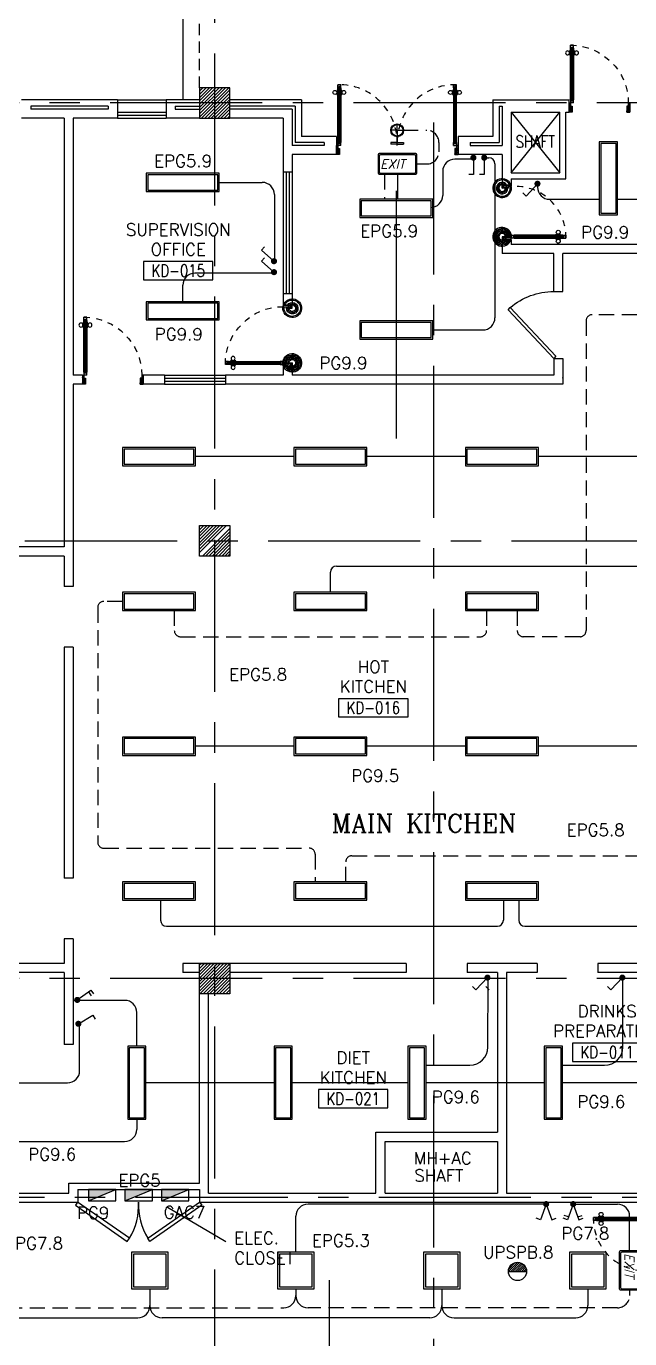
# Model space of a CAD drawing. Extents: x -0.4 to 93, y -13.2 to 77.1.
# Drawn here: x 52.37 to 62.29, y 44.25 to 65.83 of the extents above; entities that cross this region are included whole.
import ezdxf
from ezdxf.enums import TextEntityAlignment as Align

# ---------------------------------------------------------------- set-up
doc = ezdxf.new("R2010")
doc.units = 0
doc.header["$MEASUREMENT"] = 0
doc.header["$PDMODE"] = 3
doc.header["$PDSIZE"] = 0.1
for name, pattern in [('CENTERX2', [4, 2.5, -0.5, 0.5, -0.5]), ('HIDDEN', [0.375, 0.25, -0.125]), ('HIDDEN2', [0.1875, 0.125, -0.0625])]:
    doc.linetypes.add(name, pattern=pattern)
doc.layers.get('0').update_dxf_attribs({"linetype": 'CONTINUOUS'})
doc.layers.get('DEFPOINTS').update_dxf_attribs({"linetype": 'CONTINUOUS'})
for name, color, linetype in [('AX-DIM', 11, 'CONTINUOUS'), ('AXES', 11, 'CENTERX2'), ('BORDER', 11, 'CONTINUOUS'), ('CANOPY-LN', 11, 'CONTINUOUS'), ('COL', 11, 'CONTINUOUS'), ('DIM', 11, 'CONTINUOUS'), ('DOOR', 11, 'CONTINUOUS'), ('E-CLINE', 2, 'CONTINUOUS'), ('E-HLINE', 2, 'HIDDEN'), ('E-LITE', 4, 'CONTINUOUS'), ('E-PANELBX', 3, 'CONTINUOUS'), ('E-SWITCH', 4, 'CONTINUOUS'), ('E-TEXT', 4, 'CONTINUOUS'), ('E-TRXT', 4, 'CONTINUOUS'), ('EL-LITE', 4, 'CONTINUOUS'), ('FHC', 11, 'CONTINUOUS'), ('HAT', 11, 'CONTINUOUS'), ('INSUL', 11, 'CONTINUOUS'), ('RM-BOX', 11, 'CONTINUOUS'), ('RM-NAME', 11, 'CONTINUOUS'), ('RM-NO', 11, 'CONTINUOUS'), ('SHAFT', 11, 'CONTINUOUS'), ('WALL', 11, 'CONTINUOUS'), ('WIN', 11, 'CONTINUOUS')]:
    doc.layers.add(name, color=color, linetype=linetype)
doc.styles.add('ITALICC', font='italicc')
doc.styles.add('ROMANC', font='romanc', dxfattribs={"height": 0.1})
doc.styles.add('ROMANS', font='ROMANS.shx', dxfattribs={"width": 0.6})
doc.dimstyles.new('STANDARD in', dxfattribs={"dimtxt": 0.2, "dimasz": 0.1, "dimexe": 0.07, "dimexo": 0.05, "dimgap": 0.1, "dimtad": 1, "dimdec": 0, "dimlfac": 1000, "dimzin": 0, "dimdsep": 46, "dimtxsty": 'ROMANS', "dimblk": 'ARCHTICK', "dimcen": 0.05, "dimdle": 0.05, "dimclrd": 7, "dimclre": 7, "dimclrt": 2, "dimadec": 0, "dimazin": 0, "dimtfac": 1, "dimtdec": 0, "dimtmove": 2, "dimatfit": 3, "dimldrblk": 'ARCHTICK', "dimfxl": 0, "dimtolj": 1, "dimtzin": 0, "dimarcsym": 0})

# ---------------------------------------------------------------- blocks, each defined once
blk = doc.blocks.new('DOOR90')
at = {"layer": 'DOOR', "color": 7, "linetype": 'ByBlock'}
for p, q in [((-150, 0), (0, 0)), ((-150, 0), (-150, -25)), ((0, -50), (-114, 0)), ((0, -50), (-40, 0)), ((0, -50), (0, 0)), ((-1000, -25), (-1050, -25)), ((-1050, -75), (-1050, -25)), ((-1050, -25), (-1050, -75)), ((-1000, -75), (-1050, -75)), ((-1000, -42), (-1020, -42)), ((-1020, -42), (-1020, -58)), ((-1000, -58), (-1020, -58)), ((-1000, -25), (-1000, -42)), ((-1000, -58), (-1000, -75)), ((-878, -18), (-968, -18)), ((-968, -25), (-968, -18)), ((-968, -75), (-968, -82)), ((-878, -82), (-968, -82)), ((-955, -9), (-890, -9)), ((-955, -18), (-955, -9)), ((-955, -18), (-890, -18)), ((-955, -82), (-890, -82)), ((-955, -82), (-955, -91)), ((-955, -91), (-890, -91)), ((-890, -18), (-890, -9)), ((-890, -82), (-890, -91)), ((-878, -25), (-878, -18)), ((-878, -75), (-878, -82)), ((-200, -25), (-150, -25)), ((-200, -42), (-200, -25)), ((-180, -42), (-200, -42)), ((-200, -58), (-180, -58)), ((-200, -75), (-200, -58)), ((-150, -75), (-200, -75)), ((-180, -58), (-180, -42)), ((-150, -25), (-100, -25)), ((-150, -75), (-150, -25)), ((-100, -25), (-100, -50)), ((0, -50), (-100, -37)), ((-100, -50), (0, -50)), ((0, -850), (-114, -900)), ((-100, -875), (-100, -850)), ((0, -850), (-100, -863)), ((-100, -850), (0, -850)), ((0, -850), (-40, -900)), ((0, -850), (0, -900)), ((-150, -875), (-100, -875)), ((-150, -900), (-150, -875)), ((-150, -900), (0, -900)), ((0, -900), (-150, -900))]:
    blk.add_line(p, q, dxfattribs=at)
at = {"layer": 'DOOR', "linetype": 'ByBlock'}
for p, q in [((-200, -25), (-1000, -25)), ((-200, -42), (-1000, -42)), ((-200, -58), (-1000, -58)), ((-1000, -75), (-200, -75))]:
    blk.add_line(p, q, dxfattribs=at)
at = {"layer": 'DOOR', "color": 7, "linetype": 'ByBlock'}
for centre in [(-923, 24), (-923, -124)]:
    blk.add_circle(centre, 32.4, dxfattribs=at)
for centre, radius, start, end in [((0, -50), 154, 161.1053, 166.2858), ((0, -50), 94.4, 148.0182, 180), ((0, -50), 134, 158.1598, 169.28), ((0, -50), 114, 154.0838, 167.3774), ((0, -50), 74.4, 137.7764, 180), ((0, -50), 54.4, 113.2074, 180), ((0, -50), 34.4, 90, 180), ((0, -50), 14.4, 90, 180), ((0, -850), 94.4, 180, 211.9818), ((0, -850), 74.4, 180, 222.2236), ((0, -850), 54.4, 180, 246.7926), ((0, -850), 34.4, 180, 270), ((0, -850), 14.4, 180, 270), ((0, -850), 154, 193.7142, 198.8947), ((0, -850), 134, 190.72, 201.8402)]:
    blk.add_arc(centre, radius, start, end, dxfattribs=at)
at = {"layer": 'DOOR', "linetype": 'HIDDEN', "ltscale": 0.5}
blk.add_arc((-222, -50), 828, 178.2701, 275.003, dxfattribs=at)
blk = doc.blocks.new('RM1')
at = {"layer": 'RM-BOX'}
blk.add_lwpolyline([(570, -200), (-570, -200), (-570, -500), (570, -500)], close=True, dxfattribs=at)
at = {"layer": 'RM-NAME', "style": 'ROMANS'}
for tag, p in [('ROOMNAME1', (0, 324)), ('ROOMNAME2', (0, 0))]:
    blk.add_attdef(tag, text='', height=200, dxfattribs=at).set_placement(p, align=Align.MIDDLE)
at = {"layer": 'RM-NO', "style": 'ROMANS', "width": 0.8}
blk.add_attdef('ROOMNO', text='', height=200, dxfattribs=at).set_placement((0, -350), align=Align.MIDDLE)
blk = doc.blocks.new('COL50')
at = {"layer": 'COL'}
blk.add_lwpolyline([(-250, 250), (-250, -250), (250, -250), (250, 250)], close=True, dxfattribs=at)
blk = doc.blocks.new('*X131')
at = {"color": 0}
for p, q in [((227929, 55147), (228383, 55601)), ((227929, 55200), (228330, 55601)), ((227929, 55253), (228276, 55601)), ((227929, 55306), (228223, 55601)), ((227929, 55359), (228170, 55601)), ((227929, 55412), (228117, 55601)), ((227929, 55465), (228064, 55601)), ((227929, 55518), (228011, 55601)), ((227929, 55571), (227958, 55601)), ((227936, 55101), (228429, 55594)), ((227989, 55101), (228429, 55541)), ((228042, 55101), (228429, 55488)), ((228095, 55101), (228429, 55435)), ((228148, 55101), (228429, 55382)), ((228201, 55101), (228429, 55329)), ((228254, 55101), (228429, 55276)), ((228307, 55101), (228429, 55223)), ((228360, 55101), (228429, 55170)), ((228413, 55101), (228429, 55117))]:
    blk.add_line(p, q, dxfattribs=at)
blk = doc.blocks.new('*X130')
at = {"color": 0}
for p, q in [((227929, 62360), (228370, 62801)), ((227929, 62413), (228317, 62801)), ((227929, 62466), (228264, 62801)), ((227929, 62519), (228211, 62801)), ((227929, 62572), (228158, 62801)), ((227929, 62625), (228105, 62801)), ((227929, 62678), (228052, 62801)), ((227929, 62731), (227999, 62801)), ((227929, 62784), (227946, 62801)), ((227976, 62301), (228429, 62753)), ((228029, 62301), (228429, 62700)), ((228082, 62301), (228429, 62647)), ((228135, 62301), (228429, 62594)), ((228188, 62301), (228429, 62541)), ((228241, 62301), (228429, 62488)), ((228294, 62301), (228429, 62435)), ((228347, 62301), (228429, 62382)), ((228400, 62301), (228429, 62329))]:
    blk.add_line(p, q, dxfattribs=at)
blk = doc.blocks.new('*X129')
at = {"color": 0}
for p, q in [((227929, 69519), (228411, 70001)), ((227929, 69572), (228358, 70001)), ((227929, 69625), (228305, 70001)), ((227929, 69678), (228251, 70001)), ((227929, 69731), (228198, 70001)), ((227929, 69784), (228145, 70001)), ((227929, 69837), (228092, 70001)), ((227929, 69890), (228039, 70001)), ((227929, 69943), (227986, 70001)), ((227964, 69501), (228429, 69966)), ((228017, 69501), (228429, 69913)), ((228070, 69501), (228429, 69860)), ((228123, 69501), (228429, 69807)), ((228176, 69501), (228429, 69754)), ((228229, 69501), (228429, 69701)), ((228282, 69501), (228429, 69648)), ((228335, 69501), (228429, 69595)), ((228388, 69501), (228429, 69542))]:
    blk.add_line(p, q, dxfattribs=at)
blk = doc.blocks.new('A$C010A25D0')
at = {"layer": 'DOOR', "color": 0, "linetype": 'ByBlock'}
for p, q in [((0, 2031), (0, 1981)), ((0, 1981), (0, 2031)), ((50, 2031), (0, 2031)), ((50, 1981), (0, 1981)), ((30, 2014), (30, 1998)), ((50, 2014), (30, 2014)), ((50, 1998), (30, 1998)), ((50, 2031), (50, 2014)), ((50, 1998), (50, 1981)), ((83, 2031), (83, 2038)), ((173, 2038), (83, 2038)), ((83, 1981), (83, 1974)), ((173, 1974), (83, 1974)), ((95, 2038), (95, 2047)), ((95, 2047), (160, 2047)), ((95, 2038), (160, 2038)), ((95, 1974), (95, 1965)), ((95, 1974), (160, 1974)), ((95, 1965), (160, 1965)), ((160, 2038), (160, 2047)), ((160, 1974), (160, 1965)), ((173, 2031), (173, 2038)), ((173, 1981), (173, 1974)), ((950, 2014), (950, 2031)), ((950, 2031), (1000, 2031)), ((970, 2014), (950, 2014)), ((950, 1981), (950, 1998)), ((950, 1998), (970, 1998)), ((1000, 1981), (950, 1981)), ((970, 1998), (970, 2014)), ((1000, 2056), (1000, 2031)), ((1000, 2056), (1150, 2056)), ((1000, 1981), (1000, 2031)), ((1000, 2031), (1050, 2031)), ((1050, 2031), (1050, 2006)), ((1050, 2006), (1150, 2006)), ((1150, 2006), (1150, 2056)), ((50, 131), (0, 131)), ((0, 131), (0, 81)), ((0, 81), (0, 131)), ((50, 81), (0, 81)), ((50, 114), (30, 114)), ((30, 98), (30, 114)), ((50, 98), (30, 98)), ((50, 114), (50, 131)), ((50, 81), (50, 98)), ((173, 138), (83, 138)), ((83, 131), (83, 138)), ((83, 81), (83, 74)), ((173, 74), (83, 74)), ((95, 147), (160, 147)), ((95, 138), (95, 147)), ((95, 138), (160, 138)), ((95, 74), (160, 74)), ((95, 74), (95, 65)), ((95, 65), (160, 65)), ((160, 138), (160, 147)), ((160, 74), (160, 65)), ((173, 131), (173, 138)), ((173, 81), (173, 74)), ((1000, 131), (950, 131)), ((950, 131), (950, 114)), ((950, 114), (970, 114)), ((970, 98), (950, 98)), ((950, 98), (950, 81)), ((950, 81), (1000, 81)), ((970, 114), (970, 98)), ((1000, 131), (1000, 81)), ((1000, 56), (1000, 81)), ((1000, 81), (1050, 81)), ((1000, 56), (1150, 56)), ((1050, 81), (1050, 106)), ((1050, 106), (1150, 106)), ((1150, 106), (1150, 56))]:
    blk.add_line(p, q, dxfattribs=at)
at = {"layer": 'DOOR', "linetype": 'ByBlock'}
for p, q in [((950, 2031), (50, 2031)), ((950, 2014), (50, 2014)), ((950, 1998), (50, 1998)), ((50, 1981), (950, 1981)), ((50, 131), (950, 131)), ((950, 114), (50, 114)), ((950, 98), (50, 98)), ((950, 81), (50, 81)), ((1150, 56), (1000, 56))]:
    blk.add_line(p, q, dxfattribs=at)
at = {"layer": 'DOOR', "color": 9, "linetype": 'ByBlock'}
for p, q in [((1150, 2006), (1037, 2056)), ((1150, 2006), (1050, 2019)), ((1150, 2006), (1110, 2056)), ((1150, 106), (1037, 56)), ((1150, 106), (1050, 93)), ((1150, 106), (1110, 56))]:
    blk.add_line(p, q, dxfattribs=at)
at = {"layer": 'DOOR', "color": 0, "linetype": 'ByBlock'}
for centre in [(128, 2079), (128, 1932), (128, 179), (128, 32)]:
    blk.add_circle(centre, 32.4, dxfattribs=at)
at = {"layer": 'DOOR', "linetype": 'HIDDEN', "ltscale": 0.5}
for centre, start, end in [((951, 2006), 178.494, 272.9568), ((951, 106), 87.0432, 181.506)]:
    blk.add_arc(centre, 951, start, end, dxfattribs=at)
at = {"layer": 'DOOR', "color": 9, "linetype": 'ByBlock'}
for centre, radius, start, end in [((1150, 2006), 154, 161.1053, 166.2858), ((1150, 2006), 134, 158.1598, 169.28), ((1150, 2006), 114, 154.0838, 167.3774), ((1150, 2006), 94.4, 148.0182, 180), ((1150, 2006), 74.4, 137.7764, 180), ((1150, 2006), 54.4, 113.2074, 180), ((1150, 2006), 34.4, 90, 180), ((1150, 2006), 14.4, 90, 180), ((1150, 106), 154, 193.7142, 198.8947), ((1150, 106), 134, 190.72, 201.8402), ((1150, 106), 114, 192.6226, 205.9162), ((1150, 106), 94.4, 180, 211.9818), ((1150, 106), 74.4, 180, 222.2236), ((1150, 106), 54.4, 180, 246.7926), ((1150, 106), 34.4, 180, 270), ((1150, 106), 14.4, 180, 270)]:
    blk.add_arc(centre, radius, start, end, dxfattribs=at)
at = {"layer": 'WALL'}
blk.add_line((1000, 56), (1150, 56), dxfattribs=at)
blk = doc.blocks.new('_ARCHTICK')
at = {"color": 0, "linetype": 'ByBlock', "const_width": 0.15}
blk.add_lwpolyline([(-0.5, -0.5), (0.5, 0.5)], dxfattribs=at)
blk = doc.blocks.new('*D186')
at = {"layer": 'AX-DIM', "color": 7, "lineweight": -2}
for p, q in [((6.23, 73.473), (6.23, 76.025)), ((80.92, 63.827), (80.92, 76.025)), ((6.18, 75.955), (80.97, 75.955))]:
    blk.add_line(p, q, dxfattribs=at)
at = {"layer": 'DEFPOINTS', "color": 0}
for p in [(80.92, 75.955), (6.23, 73.423), (80.92, 63.777)]:
    blk.add_point(p, dxfattribs=at)
at = {"layer": 'AX-DIM', "color": 7, "lineweight": -2, "xscale": 0.1, "yscale": 0.1, "zscale": 0.1, "rotation": 180}
blk.add_blockref('_ARCHTICK', (6.23, 75.955), dxfattribs=at)
at = {"layer": 'AX-DIM', "color": 7, "lineweight": -2, "xscale": 0.1, "yscale": 0.1, "zscale": 0.1}
blk.add_blockref('_ARCHTICK', (80.92, 75.955), dxfattribs=at)
at = {"layer": 'AX-DIM', "color": 2, "insert": (43.575, 76.155), "char_height": 0.2, "attachment_point": 5, "style": 'ROMANS'}
blk.add_mtext('\\A1;74690', dxfattribs=at)
blk = doc.blocks.new('DOOR1000')
at = {"layer": 'DOOR', "color": 7, "linetype": 'ByBlock'}
for p, q in [((-150, 0), (0, 0)), ((-150, 0), (-150, -25)), ((0, -50), (-114, 0)), ((0, -50), (-40, 0)), ((0, -50), (0, 0)), ((-1100, -25), (-1100, -75)), ((-1100, -75), (-1100, -25)), ((-1050, -25), (-1100, -25)), ((-1050, -75), (-1100, -75)), ((-1070, -42), (-1070, -58)), ((-1050, -42), (-1070, -42)), ((-1050, -58), (-1070, -58)), ((-1050, -25), (-1050, -42)), ((-1050, -58), (-1050, -75)), ((-1018, -25), (-1018, -18)), ((-928, -18), (-1018, -18)), ((-1018, -75), (-1018, -82)), ((-928, -82), (-1018, -82)), ((-1005, -18), (-1005, -9)), ((-1005, -9), (-940, -9)), ((-1005, -18), (-940, -18)), ((-1005, -82), (-1005, -91)), ((-1005, -82), (-940, -82)), ((-1005, -91), (-940, -91)), ((-940, -18), (-940, -9)), ((-940, -82), (-940, -91)), ((-928, -25), (-928, -18)), ((-928, -75), (-928, -82)), ((-200, -25), (-150, -25)), ((-200, -42), (-200, -25)), ((-180, -42), (-200, -42)), ((-200, -58), (-180, -58)), ((-200, -75), (-200, -58)), ((-150, -75), (-200, -75)), ((-180, -58), (-180, -42)), ((-150, -25), (-100, -25)), ((-150, -75), (-150, -25)), ((-100, -25), (-100, -50)), ((0, -50), (-100, -37)), ((-100, -50), (0, -50)), ((-150, -975), (-100, -975)), ((-150, -1000), (-150, -975)), ((-150, -1000), (0, -1000)), ((0, -1000), (-150, -1000)), ((0, -950), (-114, -1000)), ((-100, -975), (-100, -950)), ((0, -950), (-100, -963)), ((-100, -950), (0, -950)), ((0, -950), (-40, -1000)), ((0, -950), (0, -1000))]:
    blk.add_line(p, q, dxfattribs=at)
at = {"layer": 'DOOR', "linetype": 'ByBlock'}
for p, q in [((-200, -25), (-1050, -25)), ((-200, -42), (-1050, -42)), ((-200, -58), (-1050, -58)), ((-1050, -75), (-200, -75))]:
    blk.add_line(p, q, dxfattribs=at)
at = {"layer": 'DOOR', "color": 7, "linetype": 'ByBlock'}
for centre in [(-973, 24), (-973, -124)]:
    blk.add_circle(centre, 32.4, dxfattribs=at)
for centre, radius, start, end in [((0, -50), 154, 161.1053, 166.2858), ((0, -50), 94.4, 148.0182, 180), ((0, -50), 134, 158.1598, 169.28), ((0, -50), 114, 154.0838, 167.3774), ((0, -50), 74.4, 137.7764, 180), ((0, -50), 54.4, 113.2074, 180), ((0, -50), 34.4, 90, 180), ((0, -50), 14.4, 90, 180), ((0, -950), 154, 193.7142, 198.8947), ((0, -950), 134, 190.72, 201.8402), ((0, -950), 94.4, 180, 211.9818), ((0, -950), 74.4, 180, 222.2236), ((0, -950), 54.4, 180, 246.7926), ((0, -950), 34.4, 180, 270), ((0, -950), 14.4, 180, 270)]:
    blk.add_arc(centre, radius, start, end, dxfattribs=at)
at = {"layer": 'DOOR', "linetype": 'HIDDEN', "ltscale": 0.5}
blk.add_arc((-150, -25), 950, 180, 270, dxfattribs=at)
blk = doc.blocks.new('fe-door')
at = {"layer": 'DOOR', "color": 0, "linetype": 'ByBlock'}
for p, q in [((-900, 1775), (-900, 1725)), ((-900, 1725), (-900, 1775)), ((-850, 1775), (-900, 1775)), ((-870, 1758), (-870, 1742)), ((-850, 1758), (-870, 1758)), ((-850, 1742), (-870, 1742)), ((-850, 1775), (-850, 1758)), ((-850, 1742), (-850, 1725)), ((-818, 1775), (-818, 1782)), ((-728, 1782), (-818, 1782)), ((-805, 1782), (-805, 1791)), ((-805, 1791), (-740, 1791)), ((-805, 1782), (-740, 1782)), ((-740, 1782), (-740, 1791)), ((-728, 1775), (-728, 1782)), ((-50, 1758), (-50, 1775)), ((-50, 1775), (0, 1775)), ((-30, 1758), (-50, 1758)), ((-50, 1725), (-50, 1742)), ((-50, 1742), (-30, 1742)), ((-30, 1742), (-30, 1758)), ((150, 1800), (0, 1800)), ((0, 1800), (0, 1775)), ((0, 1725), (0, 1775)), ((0, 1775), (150, 1775)), ((150, 1775), (150, 1800)), ((-850, 1725), (-900, 1725)), ((-818, 1725), (-818, 1718)), ((-728, 1718), (-818, 1718)), ((-805, 1718), (-805, 1709)), ((-805, 1718), (-740, 1718)), ((-805, 1709), (-740, 1709)), ((-740, 1718), (-740, 1709)), ((-728, 1725), (-728, 1718)), ((0, 1725), (-50, 1725)), ((0, 75), (0, 25)), ((0, 75), (50, 75)), ((0, 0), (0, 25)), ((0, 25), (50, 25)), ((150, 25), (0, 25)), ((0, 0), (150, 0)), ((30, 58), (30, 42)), ((50, 58), (30, 58)), ((30, 42), (50, 42)), ((50, 75), (50, 58)), ((50, 42), (50, 25)), ((150, 25), (150, 0)), ((850, 58), (850, 75)), ((850, 75), (900, 75)), ((850, 58), (870, 58)), ((850, 25), (850, 42)), ((850, 42), (870, 42)), ((850, 25), (900, 25)), ((870, 42), (870, 58)), ((900, 25), (900, 75)), ((900, 75), (900, 25))]:
    blk.add_line(p, q, dxfattribs=at)
at = {"layer": 'DOOR', "linetype": 'ByBlock'}
for p, q in [((-50, 1775), (-850, 1775)), ((-50, 1758), (-850, 1758)), ((-50, 1742), (-850, 1742)), ((-850, 1725), (-50, 1725)), ((850, 75), (50, 75)), ((50, 58), (850, 58)), ((50, 42), (850, 42)), ((50, 25), (850, 25))]:
    blk.add_line(p, q, dxfattribs=at)
at = {"layer": 'DOOR', "color": 0, "linetype": 'ByBlock'}
for centre in [(-773, 1824), (-773, 1676)]:
    blk.add_circle(centre, 32.4, dxfattribs=at)
at = {"layer": 'DOOR', "linetype": 'HIDDEN', "ltscale": 0.5}
for centre, start, end in [((-49, 1750), 178.3174, 273.2965), ((49, 50), 358.3174, 93.2965)]:
    blk.add_arc(centre, 851, start, end, dxfattribs=at)
at = {"layer": 'WALL'}
for p, q in [((0, 1800), (150, 1800)), ((0, 0), (150, 0))]:
    blk.add_line(p, q, dxfattribs=at)
at = {"layer": 'WALL', "linetype": 'ByBlock'}
blk.add_line((0, 1800), (150, 1800), dxfattribs=at)
blk = doc.blocks.new('1G1W')
for p, q in [((0, 0), (0.55, 0)), ((0.55, 0), (0.55, -0.15))]:
    blk.add_line(p, q)
at = {"const_width": 0.1}
blk.add_lwpolyline([(-0.05, 0, 1), (0.05, 0, 1)], format="xyb", close=True, dxfattribs=at)
blk = doc.blocks.new('EXIT')
at = {"layer": 'E-LITE', "color": 4}
for p, q in [((-0.32, 0.15), (-0.32, -0.15)), ((0.3, 0.17), (-0.3, 0.17)), ((0.32, -0.15), (0.32, 0.15)), ((-0.3, -0.17), (0.3, -0.17))]:
    blk.add_line(p, q, dxfattribs=at)
at = {"layer": 'E-LITE', "color": 8}
for p, q in [((-0.3, 0.13), (-0.3, -0.13)), ((0.28, 0.15), (-0.28, 0.15)), ((0.3, -0.13), (0.3, 0.13)), ((-0.28, -0.15), (0.28, -0.15))]:
    blk.add_line(p, q, dxfattribs=at)
at = {"layer": 'E-LITE', "color": 4}
for centre, start, end in [((-0.3, 0.15), 90, 180), ((0.3, 0.15), 360, 90), ((-0.3, -0.15), 180, 270), ((0.3, -0.15), 270, 0)]:
    blk.add_arc(centre, 0.02, start, end, dxfattribs=at)
at = {"layer": 'E-LITE', "color": 8}
for centre, start, end in [((-0.28, 0.13), 90, 180), ((0.28, 0.13), 0, 90), ((-0.28, -0.13), 180, 270), ((0.28, -0.13), 270, 0)]:
    blk.add_arc(centre, 0.02, start, end, dxfattribs=at)
at = {"layer": 'E-LITE', "color": 5, "style": 'ITALICC'}
blk.add_text('EXIT', height=0.15, dxfattribs=at).set_placement((-0.284, -0.078))
blk = doc.blocks.new('L24')
at = {"color": 4}
blk.add_lwpolyline([(-0.6, 0.15), (-0.6, -0.15), (0.6, -0.15), (0.6, 0.15)], close=True, dxfattribs=at)
at = {"layer": 'E-LITE', "color": 8}
blk.add_lwpolyline([(-0.575, 0.125), (-0.575, -0.125), (0.575, -0.125), (0.575, 0.125)], close=True, dxfattribs=at)
blk = doc.blocks.new('L42')
at = {"layer": 'E-LITE'}
for p, q in [((0.3, 0.3), (-0.3, 0.3)), ((-0.3, 0.3), (-0.3, -0.3)), ((0.3, -0.3), (0.3, 0.3)), ((-0.3, -0.3), (0.3, -0.3))]:
    blk.add_line(p, q, dxfattribs=at)
at = {"layer": 'E-LITE', "color": 8}
blk.add_lwpolyline([(-0.27, 0.27), (-0.27, -0.27), (0.27, -0.27), (0.27, 0.27)], close=True, dxfattribs=at)
blk = doc.blocks.new('GLOP')
at = {"layer": 'E-LITE', "color": 8}
for q in [(-187, 0), (0, 187), (187, 0), (0, -187)]:
    blk.add_line((0, 0), q, dxfattribs=at)
at = {"layer": 'E-LITE'}
blk.add_circle((0, 0), 212, dxfattribs=at)
at = {"layer": 'E-LITE', "color": 8}
blk.add_circle((0, 0), 187, dxfattribs=at)
blk = doc.blocks.new('DEC')
at = {"layer": 'E-CLINE', "color": 8}
for p, q in [((-25, 102), (0, 102)), ((-25, -102), (0, -102))]:
    blk.add_line(p, q, dxfattribs=at)
at = {"layer": 'E-LITE', "color": 8}
for q in [(-25, 102), (-25, -102)]:
    blk.add_line((-25, 0), q, dxfattribs=at)
at = {"layer": 'E-LITE'}
for p, q in [((0, 0), (0, 102)), ((0, 0), (0, -102)), ((-120, -3), (-25, -1))]:
    blk.add_line(p, q, dxfattribs=at)
at = {"layer": 'E-LITE', "xscale": 0.5, "yscale": 0.5, "zscale": 0.5}
blk.add_blockref('GLOP', (-225, 0), dxfattribs=at)
blk = doc.blocks.new('1G2W')
for p, q in [((0, 0), (0.517, 0.188)), ((0, 0), (0.517, -0.188)), ((0.517, 0.188), (0.466, 0.329)), ((0.517, -0.188), (0.466, -0.329))]:
    blk.add_line(p, q)
at = {"const_width": 0.1}
blk.add_lwpolyline([(-0.05, 0, 1), (0.05, 0, 1)], format="xyb", close=True, dxfattribs=at)
blk = doc.blocks.new('2G2W')
for p, q in [((0, 0), (0.517, 0.188)), ((0, 0), (0.517, -0.188)), ((0.423, 0.154), (0.372, 0.295)), ((0.517, 0.188), (0.466, 0.329)), ((0.423, -0.154), (0.372, -0.295)), ((0.517, -0.188), (0.466, -0.329))]:
    blk.add_line(p, q)
at = {"const_width": 0.1}
blk.add_lwpolyline([(-0.05, 0, 1), (0.05, 0, 1)], format="xyb", close=True, dxfattribs=at)
blk = doc.blocks.new('E-PBX')
at = {"layer": 'E-PANELBX'}
h = blk.add_hatch(color=256, dxfattribs=at)
h.paths.add_polyline_path([(34, 190), (-225, 190), (34, 81)])
h.paths.add_polyline_path([(225, 190), (34, 190), (34, 81), (225, 0)])
blk.add_line((225, 0), (-225, 190), dxfattribs=at)
blk.add_lwpolyline([(-225, 190), (225, 190), (225, 0), (-225, 0)], close=True, dxfattribs=at)
blk = doc.blocks.new('2G1W')
for p, q in [((0, 0), (0.55, 0)), ((0.45, 0), (0.45, -0.15)), ((0.55, 0), (0.55, -0.15))]:
    blk.add_line(p, q)
at = {"const_width": 0.1}
blk.add_lwpolyline([(-0.05, 0, 1), (0.05, 0, 1)], format="xyb", close=True, dxfattribs=at)
blk = doc.blocks.new('EL')
at = {"layer": 'EL-LITE'}
h = blk.add_hatch(dxfattribs=at)
h.set_pattern_fill('ANSI31', color=4, scale=0.2, style=0)
h.set_pattern_definition([(45, (587.071197, 567.777136), (-0.0176776695, 0.0176776695), [])])
h.paths.add_polyline_path([(0.15, 0, 1), (-0.15, 0)])
at = {"layer": 'EL-LITE', "color": 4}
blk.add_line((-0.15, 0), (0.15, 0), dxfattribs=at)
blk.add_circle((0, 0), 0.15, dxfattribs=at)

msp = doc.modelspace()

# ---------------------------------------------------------------- linework, layer by layer
at = {"layer": 'AXES'}
for p, q in [((55.4695, -1.1143), (55.4695, 76.4248)), ((92.2523, 64.57), (22.4295, 64.57)), ((59.0695, 5.75), (59.0695, 64.57)), ((0.35, 57.37), (92.2481, 57.37)), ((92.2523, 50.17), (22.4295, 50.17)), ((80.6695, 46.57), (22.4295, 46.57))]:
    msp.add_line(p, q, dxfattribs=at)
at = {"layer": 'BORDER'}
msp.add_line((54.9445, 75.77), (54.9445, 64.62), dxfattribs=at)
at = {"layer": 'CANOPY-LN', "linetype": 'HIDDEN2', "ltscale": 1.5}
msp.add_line((55.2195, 64.82), (55.2195, 66.97), dxfattribs=at)
at = {"layer": 'COL'}
msp.add_lwpolyline([(55.7195, 64.32), (55.7195, 64.82), (55.2195, 64.82), (55.2195, 64.32)], close=True, dxfattribs=at)
at = {"layer": 'DOOR'}
msp.add_lwpolyline([(60.3275, 61.2042, -0.1793956), (61.0445, 61.47)], format="xyb", dxfattribs=at)
msp.add_lwpolyline([(60.2921, 61.1688), (60.3275, 61.2042), (61.0799, 60.4054), (61.0445, 60.37), (60.2921, 61.1688)], close=True, dxfattribs=at)
at = {"layer": 'E-CLINE', "color": 4}
for p, q in [((55.5445, 63.2637), (56.2509, 63.2637)), ((56.4509, 63.0637), (56.4509, 61.9682)), ((56.4509, 61.7714), (55.1445, 61.7714)), ((54.9445, 61.3012), (54.9445, 61.5714)), ((56.7727, 58.7544), (55.1539, 58.7544)), ((59.5914, 58.7544), (57.9477, 58.7544)), ((62.4102, 58.7544), (60.7914, 58.7544)), ((57.3727, 56.5231), (57.3727, 56.853)), ((57.4727, 56.953), (62.9102, 56.953)), ((56.7727, 53.9919), (55.1539, 53.9919)), ((59.5914, 53.9919), (57.9477, 53.9919)), ((62.4102, 53.9919), (60.7914, 53.9919)), ((54.5789, 51.4606), (54.5789, 51.1307)), ((60.2164, 51.4606), (60.2164, 51.1307)), ((60.4686, 51.4606), (60.4686, 51.1307)), ((54.6789, 51.0307), (60.1164, 51.0307)), ((60.5686, 51.0307), (63.8445, 51.0307)), ((59.9617, 49.0452), (59.963, 50.17)), ((62.1794, 49.0452), (62.1808, 50.17)), ((53.9891, 49.8131), (53.1445, 49.8131)), ((54.1891, 49.0575), (54.1891, 49.6131)), ((53.2488, 48.6575), (53.2488, 49.4215)), ((58.9452, 48.7455), (59.6617, 48.7455)), ((61.163, 48.7455), (61.8794, 48.7455)), ((51.7585, 48.4575), (53.0488, 48.4575)), ((56.4452, 48.4575), (54.3391, 48.4575)), ((58.6452, 48.4575), (56.7452, 48.4575)), ((60.888, 48.4575), (58.9452, 48.4575)), ((62.888, 48.4575), (61.188, 48.4575)), ((54.1891, 47.8575), (54.1891, 47.692)), ((49.5228, 47.492), (53.9891, 47.492)), ((60.9435, 46.4627), (57.0043, 46.4627)), ((61.3881, 46.4627), (62.0913, 46.4627)), ((56.8043, 45.67), (56.8043, 46.2627)), ((62.2913, 45.692), (62.2913, 46.2627)), ((54.4043, 45.07), (54.4043, 44.7935)), ((56.8043, 45.07), (56.8043, 44.9583)), ((59.2043, 45.07), (59.2043, 44.7935)), ((61.6043, 45.07), (61.6043, 44.7935)), ((52.2043, 44.5935), (54.2043, 44.5935)), ((59.0043, 44.5935), (54.6043, 44.5935)), ((59.4043, 44.5935), (61.4043, 44.5935))]:
    msp.add_line(p, q, dxfattribs=at)
at = {"layer": 'E-CLINE'}
msp.add_line((60.7762, 63.242), (60.7762, 63.1857), dxfattribs=at)
at = {"layer": 'E-CLINE', "color": 4}
for centre, radius, start, end in [((56.2509, 63.0637), 0.2, 0, 90), ((55.1445, 61.5714), 0.2, 90, 180), ((57.4727, 56.853), 0.1, 90, 180), ((54.6789, 51.1307), 0.1, 180, 270), ((60.1164, 51.1307), 0.1, 270, 0), ((60.5686, 51.1307), 0.1, 180, 270), ((53.9891, 49.6131), 0.2, 0, 90), ((59.6617, 49.0455), 0.3, 270, 359.93204), ((61.8794, 49.0455), 0.3, 270, 359.93204), ((53.0488, 48.6575), 0.2, 270, 0), ((53.9891, 47.692), 0.2, 270, 0), ((57.0043, 46.2627), 0.2, 90, 180), ((62.0913, 46.2627), 0.2, 0, 90), ((56.6043, 44.9583), 0.2, 270, 0), ((57.0043, 44.9583), 0.2, 180, 270), ((54.2043, 44.7935), 0.2, 270, 0), ((54.6043, 44.7935), 0.2, 180, 270), ((59.0043, 44.7935), 0.2, 270, 0), ((59.4043, 44.7935), 0.2, 180, 270), ((61.4043, 44.7935), 0.2, 270, 0)]:
    msp.add_arc(centre, radius, start, end, dxfattribs=at)
at = {"layer": 'E-HLINE', "color": 4}
for p, q in [((58.563, 64.1204), (58.9563, 64.1204)), ((59.1563, 63.9204), (59.1563, 63.7677)), ((58.7945, 63.5677), (58.9563, 63.5677)), ((58.2634, 63.3977), (58.2634, 62.9868)), ((62.4102, 61.0881), (61.6758, 61.0881)), ((61.5758, 60.9881), (61.5758, 55.8932)), ((53.9539, 56.3731), (53.6458, 56.3731)), ((53.5458, 56.2731), (53.5458, 52.4155)), ((54.8055, 56.2231), (54.8055, 55.8932)), ((59.9398, 56.2231), (59.9398, 55.8932)), ((60.443, 56.2231), (60.443, 55.8932)), ((54.9055, 55.7932), (59.8398, 55.7932)), ((61.4758, 55.7932), (60.543, 55.7932)), ((53.6458, 52.3155), (57.0205, 52.3155)), ((57.1205, 52.2155), (57.1205, 51.7606)), ((57.6243, 51.7606), (57.6243, 52.0905)), ((57.7243, 52.1905), (62.6586, 52.1905)), ((62.2913, 45.07), (62.2913, 44.9583)), ((49.8043, 44.7583), (56.6043, 44.7583)), ((62.0913, 44.7583), (57.0043, 44.7583))]:
    msp.add_line(p, q, dxfattribs=at)
for centre, radius, start, end in [((58.9563, 63.9204), 0.2, 0, 90), ((58.9563, 63.7677), 0.2, 270, 0), ((61.6758, 60.9881), 0.1, 90, 180), ((53.6458, 56.2731), 0.1, 90, 180), ((54.9055, 55.8932), 0.1, 180, 270), ((59.8398, 55.8932), 0.1, 270, 0), ((60.543, 55.8932), 0.1, 180, 270), ((61.4758, 55.8932), 0.1, 270, 0), ((53.6458, 52.4155), 0.1, 180, 270), ((57.0205, 52.2155), 0.1, 0, 90), ((57.7243, 52.0905), 0.1, 90, 180), ((62.0913, 44.9583), 0.2, 270, 0)]:
    msp.add_arc(centre, radius, start, end, dxfattribs=at)
at = {"layer": 'E-SWITCH', "color": 4}
for p, q in [((59.9253, 63.6704), (59.9766, 63.6704)), ((59.7228, 63.6454), (59.4183, 63.6454)), ((60.0766, 63.5704), (60.0766, 61.0368)), ((58.4745, 63.3977), (58.4745, 62.9868)), ((59.2183, 63.4454), (59.2183, 63.0505)), ((60.9762, 62.9857), (61.7927, 62.9857)), ((62.0927, 62.9857), (66.5742, 62.9857)), ((59.0533, 60.8368), (59.8766, 60.8368)), ((59.9536, 50.1873), (59.7638, 49.9882)), ((62.1713, 50.1873), (61.9815, 49.9882)), ((59.7638, 49.9882), (59.7095, 50.04)), ((59.9815, 49.9882), (59.9273, 50.04)), ((61.9815, 49.9882), (61.9273, 50.04))]:
    msp.add_line(p, q, dxfattribs=at)
at = {"layer": 'E-SWITCH', "color": 4, "const_width": 0.05}
for points in [[(59.9709, 50.2053, 1), (59.9363, 50.1692, 1)], [(62.1886, 50.2053, 1), (62.1541, 50.1692, 1)]]:
    msp.add_lwpolyline(points, format="xyb", close=True, dxfattribs=at)
at = {"layer": 'E-SWITCH', "color": 4}
for centre, radius, start, end in [((59.9766, 63.5704), 0.1, 0, 90), ((59.4183, 63.4454), 0.2, 90, 180), ((59.0183, 63.0505), 0.2, 270, 0), ((60.9762, 63.1857), 0.2, 180, 270), ((59.8766, 61.0368), 0.2, 270, 0)]:
    msp.add_arc(centre, radius, start, end, dxfattribs=at)
at = {"layer": 'FHC'}
msp.add_line((61.1945, 60.045), (61.1945, 60.055), dxfattribs=at)
at = {"layer": 'HAT'}
msp.add_line((54.6959, 46.41), (55.6542, 45.847), dxfattribs=at)
at = {"layer": 'INSUL'}
for p, q in [((53.7195, 64.52), (52.4445, 64.52)), ((52.4445, 64.52), (52.4445, 64.47)), ((53.7195, 64.47), (52.4445, 64.47)), ((53.7195, 64.52), (53.7195, 64.47)), ((54.8195, 64.52), (55.2195, 64.52)), ((54.8195, 64.52), (54.8195, 64.47)), ((54.8195, 64.47), (55.2195, 64.47)), ((56.7945, 64.52), (55.7195, 64.52)), ((56.7445, 64.47), (55.7195, 64.47)), ((56.7445, 64.47), (56.7445, 63.87)), ((56.7945, 64.52), (56.7945, 63.92)), ((60.1445, 64.52), (60.1445, 63.92)), ((60.1445, 64.52), (60.1945, 64.52)), ((60.1945, 64.52), (60.1945, 63.87)), ((57.2695, 63.92), (56.7945, 63.92)), ((57.2695, 63.92), (57.2695, 63.87)), ((59.6695, 63.92), (59.6695, 63.87)), ((59.6695, 63.92), (60.1445, 63.92)), ((57.2695, 63.87), (56.7445, 63.87)), ((59.6695, 63.87), (60.1945, 63.87))]:
    msp.add_line(p, q, dxfattribs=at)
at = {"layer": 'SHAFT', "color": 251, "linetype": 'ByBlock'}
for p, q in [((60.3445, 63.42), (61.1445, 64.42)), ((60.3445, 64.42), (61.1445, 63.42))]:
    msp.add_line(p, q, dxfattribs=at)
at = {"layer": 'WALL'}
for p, q in [((53.8695, 64.62), (52.2945, 64.62)), ((53.8695, 64.62), (53.8695, 64.32)), ((54.6695, 64.62), (54.6695, 64.32)), ((55.2195, 64.62), (54.6695, 64.62)), ((56.8945, 64.62), (55.7195, 64.62)), ((56.8945, 64.62), (56.8945, 64.02)), ((60.0445, 64.62), (60.3445, 64.62)), ((60.0445, 64.62), (60.0445, 64.02)), ((60.3445, 64.62), (61.2945, 64.62)), ((61.2945, 64.42), (61.2945, 64.62)), ((52.9945, 64.32), (52.2945, 64.32)), ((52.9945, 64.32), (52.9945, 57.27)), ((53.1445, 64.32), (53.1445, 60.095)), ((53.8695, 64.32), (53.1445, 64.32)), ((55.2195, 64.32), (54.6695, 64.32)), ((56.5945, 64.32), (55.7195, 64.32)), ((56.5945, 64.32), (56.5945, 63.4382)), ((60.3445, 64.42), (60.3445, 63.42)), ((60.3445, 64.42), (61.1445, 64.42)), ((61.1445, 63.42), (61.1445, 64.42)), ((61.2445, 63.32), (61.2445, 64.42)), ((61.2445, 64.42), (61.2945, 64.42)), ((57.4695, 64.02), (56.8945, 64.02)), ((57.4695, 64.02), (57.4695, 63.72)), ((59.4695, 64.02), (59.4695, 63.72)), ((60.0445, 64.02), (59.4695, 64.02)), ((57.4695, 63.72), (56.7445, 63.72)), ((56.7445, 63.72), (56.7445, 63.4382)), ((60.1945, 63.72), (59.4695, 63.72)), ((60.1945, 63.72), (60.1945, 63.22)), ((56.7445, 63.433), (56.5945, 63.433)), ((60.3445, 63.42), (61.1445, 63.42)), ((60.3445, 63.42), (61.1445, 63.42)), ((60.3445, 63.32), (61.2445, 63.32)), ((60.3445, 63.32), (60.3445, 63.22)), ((58.4533, 63.1273), (58.4533, 59.0509)), ((60.1945, 63.22), (60.1945, 63.22)), ((60.3445, 63.22), (60.1945, 63.22)), ((60.1945, 62.32), (60.1945, 62.095)), ((60.3445, 62.32), (60.1945, 62.32)), ((60.3445, 62.32), (60.3445, 62.245)), ((68.0395, 62.245), (60.3445, 62.245)), ((61.0445, 62.095), (60.1945, 62.095)), ((61.0445, 61.47), (61.0445, 62.095)), ((67.2195, 62.095), (61.1945, 62.095)), ((61.1945, 61.47), (61.1945, 62.095)), ((56.5945, 61.433), (56.5945, 61.245)), ((56.7445, 61.433), (56.5945, 61.433)), ((56.7445, 61.433), (56.7445, 61.245)), ((61.0445, 61.47), (61.1945, 61.47)), ((56.5945, 61.245), (56.7445, 61.245)), ((56.5945, 60.245), (56.5945, 60.095)), ((56.5945, 60.245), (56.7445, 60.245)), ((56.7445, 60.245), (56.7445, 60.095)), ((61.0445, 60.37), (61.0445, 60.095)), ((61.0445, 60.37), (61.1945, 60.37)), ((61.0445, 60.37), (61.0445, 60.095)), ((61.0445, 60.37), (61.1945, 60.37)), ((61.1945, 60.37), (61.1945, 59.945)), ((53.2945, 60.095), (53.1445, 60.095)), ((53.2945, 60.095), (53.1445, 60.095)), ((53.2945, 60.095), (53.2945, 59.945)), ((54.6443, 60.095), (54.2945, 60.095)), ((54.2945, 60.095), (54.2945, 59.945)), ((54.6443, 60.095), (54.6443, 59.945)), ((55.6443, 60.095), (55.6443, 59.945)), ((56.5945, 60.095), (55.6443, 60.095)), ((61.0445, 60.095), (56.7445, 60.095)), ((53.2945, 59.945), (53.1445, 59.945)), ((53.1445, 59.945), (53.1445, 56.62)), ((54.6443, 59.945), (54.2945, 59.945)), ((61.1945, 59.945), (55.6443, 59.945)), ((56.5945, 59.945), (56.1945, 59.945)), ((52.9945, 57.27), (49.6196, 57.27)), ((52.9945, 57.12), (49.6196, 57.12)), ((52.9945, 57.12), (52.9945, 56.62)), ((53.1445, 56.62), (52.9945, 56.62)), ((53.1445, 55.62), (52.9945, 55.62)), ((52.9945, 55.62), (52.9945, 51.8233)), ((53.1445, 55.62), (53.1445, 51.8233)), ((53.1445, 51.8233), (52.9945, 51.8233)), ((53.1445, 50.8233), (52.9945, 50.8233)), ((52.9945, 50.8233), (52.9945, 50.42)), ((53.1445, 50.8233), (53.1445, 49.0883)), ((52.9945, 50.42), (48.5695, 50.42)), ((58.6195, 50.42), (54.9445, 50.42)), ((54.9445, 50.42), (54.9445, 50.27)), ((58.6195, 50.42), (58.6195, 50.27)), ((60.7695, 50.42), (59.6195, 50.42)), ((59.6195, 50.42), (59.6195, 50.27)), ((60.7695, 50.42), (60.7695, 50.27)), ((68.4195, 50.42), (61.7695, 50.42)), ((61.7695, 50.42), (61.7695, 50.27)), ((52.9945, 50.27), (48.5695, 50.27)), ((52.9945, 50.27), (52.9945, 49.0883)), ((55.2195, 50.27), (54.9445, 50.27)), ((58.6195, 50.27), (55.7195, 50.27)), ((60.1195, 50.27), (59.6195, 50.27)), ((60.1195, 50.27), (60.1195, 47.645)), ((60.2695, 50.27), (60.2695, 46.645)), ((60.7695, 50.27), (60.2695, 50.27)), ((62.4195, 50.27), (61.7695, 50.27)), ((55.2195, 46.805), (55.2195, 49.92)), ((55.3695, 46.645), (55.3695, 49.92)), ((53.1445, 49.0883), (52.9945, 49.0883)), ((58.1195, 46.645), (58.1195, 47.645)), ((58.1195, 47.645), (60.1195, 47.645)), ((58.2695, 46.645), (58.2695, 47.495)), ((58.2695, 47.495), (60.1195, 47.495)), ((60.1195, 47.495), (60.1195, 46.645)), ((48.4195, 46.645), (53.0695, 46.645)), ((53.0695, 46.805), (55.2195, 46.805)), ((53.0695, 46.805), (55.2195, 46.805)), ((53.0695, 46.645), (53.0695, 46.805)), ((53.2195, 46.705), (55.2195, 46.705)), ((53.2195, 46.705), (55.2195, 46.705)), ((53.2195, 46.705), (55.2195, 46.705)), ((53.2195, 46.705), (53.2195, 46.495)), ((55.2195, 46.695), (55.2195, 46.705)), ((55.2195, 46.695), (55.2195, 46.705)), ((55.2195, 46.705), (55.2195, 46.495)), ((55.3695, 46.645), (58.1195, 46.645)), ((58.2695, 46.645), (60.1195, 46.645)), ((60.2695, 46.645), (63.7945, 46.645)), ((48.2695, 46.495), (52.532, 46.495)), ((51.8695, 46.495), (53.2195, 46.495)), ((55.2195, 46.495), (62.5945, 46.495)), ((57.357, 40.0166), (57.357, 45.2135))]:
    msp.add_line(p, q, dxfattribs=at)
for points in [[(53.2158, 46.495), (53.1795, 46.443), (54.0307, 45.8498), (54.067, 45.9018)], [(55.2195, 46.495), (55.2558, 46.443), (54.4046, 45.8498), (54.3683, 45.9018)]]:
    msp.add_lwpolyline(points, close=True, dxfattribs=at)
for centre, start, end in [((53.1795, 46.443), 328.62591, 2.86757), ((55.2558, 46.443), 177.13243, 211.37409)]:
    msp.add_arc(centre, 1.0394, start, end, dxfattribs=at)
at = {"layer": 'WIN'}
for p, q in [((53.8695, 64.62), (54.6695, 64.62)), ((53.8695, 64.42), (54.6695, 64.42)), ((53.8695, 64.37), (54.6695, 64.37)), ((53.8695, 64.32), (54.6695, 64.32)), ((56.5945, 63.433), (56.5945, 61.433)), ((56.6445, 63.433), (56.6445, 61.433)), ((56.6945, 63.433), (56.6945, 61.433)), ((56.7445, 63.433), (56.7445, 61.433)), ((54.6443, 60.095), (55.6443, 60.095)), ((54.6443, 60.045), (55.6443, 60.045)), ((54.6443, 59.995), (55.6443, 59.995)), ((54.6443, 59.945), (55.6443, 59.945))]:
    msp.add_line(p, q, dxfattribs=at)

# ---------------------------------------------------------------- block references
at = {"layer": 'COL', "xscale": -0.001000000047497451, "yscale": 0.0009999999892897904, "zscale": 0.001}
for p in [(55.4695, 57.37), (55.4695, 50.17)]:
    msp.add_blockref('COL50', p, dxfattribs=at)
at = {"layer": 'DIM', "xscale": 0.001000000047497451, "yscale": 0.0009999999892897904, "zscale": 0.001}
msp.add_blockref('fe-door', (62.5945, 44.47), dxfattribs=at)
at = {"layer": 'DOOR', "yscale": 0.0009999999892897904, "zscale": 0.001}
for p, xscale, rotation in [((61.2945, 64.42), -0.0009999999892897904, 90), ((56.7445, 60.245), -0.001000000047497451, 180), ((53.2945, 59.945), -0.0009999999892897904, 90)]:
    msp.add_blockref('DOOR1000', p, dxfattribs=dict(at, xscale=xscale, rotation=rotation))
at = {"layer": 'DOOR', "color": 0, "yscale": 0.0009999999892897904, "zscale": 0.001}
for name, p, xscale, rotation in [('A$C010A25D0', (57.4136, 64.8704), 0.0009999999892897904, 270), ('DOOR90', (60.1945, 62.32), 0.001000000047497451, 180)]:
    msp.add_blockref(name, p, dxfattribs=dict(at, xscale=xscale, rotation=rotation))
at = {"layer": 'E-CLINE', "color": 4, "xscale": 0.0009999999892897904, "yscale": 0.0009999999892897904, "zscale": 0.001, "rotation": 270}
msp.add_blockref('DEC', (58.4695, 63.895), dxfattribs=at)
at = {"layer": 'E-LITE', "color": 4}
for name, p, rotation in [('L24', (61.9427, 63.3304), 90), ('L24', (54.9445, 63.2637), 180), ('L24', (58.4533, 62.8368), 180), ('L24', (54.9445, 61.1512), 180), ('L24', (58.4533, 60.8368), 180), ('L24', (54.5539, 58.7544), 180), ('L24', (57.3727, 58.7544), 180), ('L24', (60.1914, 58.7544), 180), ('L24', (54.5539, 56.3731), 180), ('L24', (57.3727, 56.3731), 180), ('L24', (60.1914, 56.3731), 180), ('L24', (54.5539, 53.9919), 180), ('L24', (57.3727, 53.9919), 180), ('L24', (60.1914, 53.9919), 180), ('L24', (54.5539, 51.6106), 180), ('L24', (57.3727, 51.6106), 180), ('L24', (60.1914, 51.6106), 180), ('L24', (54.1891, 48.4575), 90), ('L24', (56.5952, 48.4575), 90), ('L24', (58.7952, 48.4575), 90), ('L24', (61.038, 48.4575), 90), ('EXIT', (62.2913, 45.372), 270)]:
    msp.add_blockref(name, p, dxfattribs=dict(at, rotation=rotation))
for name, p in [('EXIT', (58.4745, 63.5677)), ('L42', (54.4043, 45.37)), ('L42', (56.8043, 45.37)), ('L42', (59.2043, 45.37)), ('L42', (61.6043, 45.37))]:
    msp.add_blockref(name, p, dxfattribs=at)
at = {"layer": 'E-LITE'}
msp.add_blockref('EL', (60.4481, 45.3555), dxfattribs=at)
at = {"layer": 'E-PANELBX', "xscale": -0.0009999999892897904, "yscale": 0.0009999999892897904, "zscale": 0.001}
for p in [(53.6195, 46.515), (54.2195, 46.515), (54.8195, 46.515)]:
    msp.add_blockref('E-PBX', p, dxfattribs=at)
at = {"layer": 'E-SWITCH', "color": 4, "yscale": 0.5, "zscale": 0.5}
for name, p, xscale, rotation in [('1G1W', (59.7228, 63.6704), 0.5, 270), ('1G1W', (59.9003, 63.6704), 0.5, 270), ('1G1W', (60.7762, 63.242), 0.5, 227.3694906060005), ('1G1W', (56.4441, 61.9682), 0.5, 139.0567125053344), ('1G1W', (56.4441, 61.7878), 0.5, 139.0567125053344), ('2G1W', (53.2096, 49.8203), 0.4999999999958512, 35.50495540001748), ('1G1W', (53.2282, 49.4279), 0.5, 30.73942685771507), ('1G2W', (60.9185, 46.4627), -0.5, 90), ('2G2W', (61.3631, 46.4627), -0.5, 90)]:
    msp.add_blockref(name, p, dxfattribs=dict(at, xscale=xscale, rotation=rotation))
at = {"layer": 'HAT', "xscale": 0.001000000047497451, "yscale": 0.0009999999892897904, "zscale": 0.001}
for name in ['*X129', '*X130', '*X131']:
    msp.add_blockref(name, (-172.709, -5.181), dxfattribs=at)
msp.add_blockref('RM1', (57.7472, 48.5459), dxfattribs=at).add_auto_attribs({'ROOMNO': 'KD-021', 'ROOMNAME2': 'KITCHEN', 'ROOMNAME1': 'DIET'})
at = {"layer": 'RM-NAME', "xscale": 0.001000000047497451, "yscale": 0.0009999999892897904, "zscale": 0.001}
msp.add_blockref('RM1', (54.8712, 62.1628), dxfattribs=at).add_auto_attribs({'ROOMNO': 'KD-015', 'ROOMNAME2': 'OFFICE', 'ROOMNAME1': 'SUPERVISION'})
at = {"layer": 'WALL', "xscale": 0.001000000047497451, "yscale": 0.0009999999892897904, "zscale": 0.001}
for p, values in [((58.0775, 54.9741), {'ROOMNO': 'KD-016', 'ROOMNAME2': 'KITCHEN', 'ROOMNAME1': 'HOT'}), ((61.9223, 49.3103), {'ROOMNO': 'KD-011', 'ROOMNAME2': 'PREPARATION', 'ROOMNAME1': 'DRINKS'})]:
    msp.add_blockref('RM1', p, dxfattribs=at).add_auto_attribs(values)

# ---------------------------------------------------------------- texts
at = {"layer": 'E-CLINE', "color": 4, "style": 'ROMANS'}
msp.add_text('SHAFT', height=0.2, dxfattribs=at).set_placement((59.1554, 46.9329), align=Align.MIDDLE)
at = {"layer": 'E-HLINE', "color": 4, "style": 'ROMANS'}
for s, p in [('EPG5', (53.888, 46.7533)), ('PG9', (53.2051, 46.2191)), ('GAC7', (54.6307, 46.2275))]:
    msp.add_text(s, height=0.2, dxfattribs=at).set_placement(p)
at = {"layer": 'E-TEXT', "color": 4, "style": 'ROMANS'}
for s, p in [('EPG5.9', (54.4745, 63.515)), ('EPG5.9', (57.8634, 62.3638)), ('PG9.9', (61.4952, 62.3432)), ('PG9.9', (54.4851, 60.6678)), ('PG9.9', (57.1922, 60.1932)), ('EPG5.8', (55.7085, 55.0727)), ('PG9.5', (57.7146, 53.4083)), ('EPG5.8', (61.257, 52.5148)), ('PG9.6', (59.0392, 48.1247)), ('PG9.6', (61.4314, 48.0467)), ('PG9.6', (52.4042, 47.1815)), ('PG7.8', (61.1688, 45.8823)), ('PG7.8', (52.1877, 45.7177)), ('EPG5.3', (57.0693, 45.7627))]:
    msp.add_text(s, height=0.2, dxfattribs=at).set_placement(p)
at = {"layer": 'E-TRXT', "color": 4, "style": 'ROMANS'}
msp.add_text('UPSPB.8', height=0.2, dxfattribs=at).set_placement((59.8816, 45.5709))
at = {"layer": 'HAT', "style": 'ROMANS'}
for s, p in [('ELEC. ', (55.7896, 45.8044)), ('CLOSET', (55.7896, 45.477))]:
    msp.add_text(s, height=0.2, dxfattribs=at).set_placement(p)
at = {"layer": 'RM-NAME', "style": 'ROMANS', "width": 0.8}
msp.add_text('SHAFT', height=0.2, dxfattribs=at).set_placement((60.7387, 63.935), align=Align.MIDDLE)
at = {"layer": 'RM-NAME', "style": 'ROMANC'}
msp.add_text('MAIN KITCHEN', height=0.3, dxfattribs=at).set_placement((58.9102, 52.7233), align=Align.MIDDLE)
at = {"layer": 'SHAFT', "style": 'ROMANS'}
msp.add_text('MH+AC', height=0.2, dxfattribs=at).set_placement((59.22, 47.2185), align=Align.MIDDLE)

# ---------------------------------------------------------------- dimensions: what is measured, and where the dimension line sits
at = {"layer": 'AX-DIM'}
dim = msp.add_linear_dim(base=(80.9195, 75.9555), p1=(6.2295, 73.4228), p2=(80.9195, 63.7771), dimstyle='STANDARD in', dxfattribs=at)
dim.commit()
dim.dimension.update_dxf_attribs({"geometry": '*D186', "text_midpoint": (43.5745, 76.1555)})

doc.saveas('drawing.dxf')
